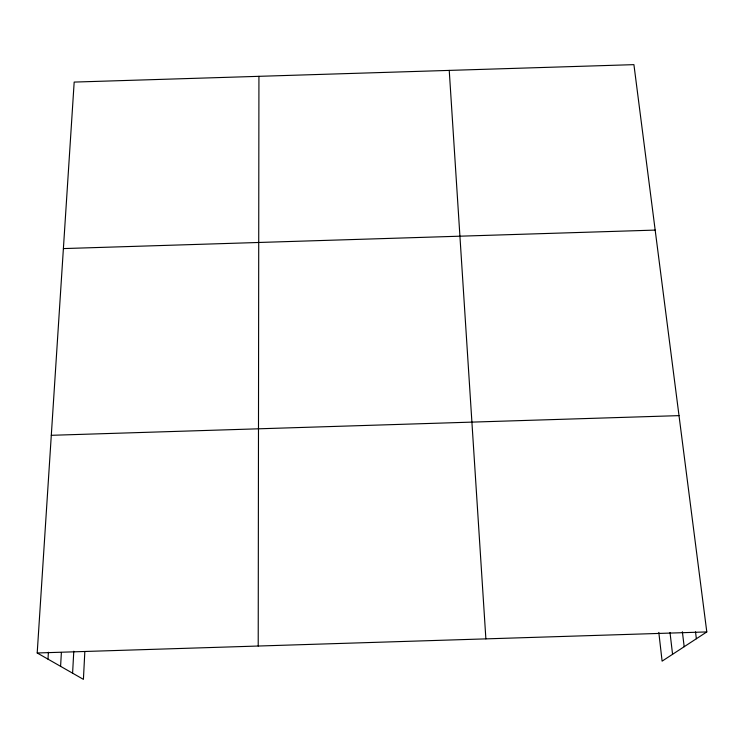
<?xml version="1.0" encoding="UTF-8"?>
<svg xmlns="http://www.w3.org/2000/svg" width="744" height="744" viewBox="0 0 744 744"><rect width="100%" height="100%" fill="white"/><g stroke="black" fill="none" stroke-linecap="round" stroke-linejoin="round"><path stroke-width="1.12" d="M258.214 646.034L258.931 76.325M84.835 651.605L83.412 679.356L37.2 652.981L74.177 82.082L633.916 64.644L706.8 631.926L662.104 661.146L658.812 632.4M72.596 673.181L73.786 651.242M60.59 666.326L61.389 652.442M47.988 659.138L48.407 652.246M63.398 248.58L655.176 230.091M51.299 435.305L679.012 415.626M37.2 652.981L706.8 631.926M695.501 631.823L696.365 638.743M682.369 631.758L684.182 646.713M670 632.493L672.567 654.302M449.237 70.401L485.879 638.873"/></g></svg>
